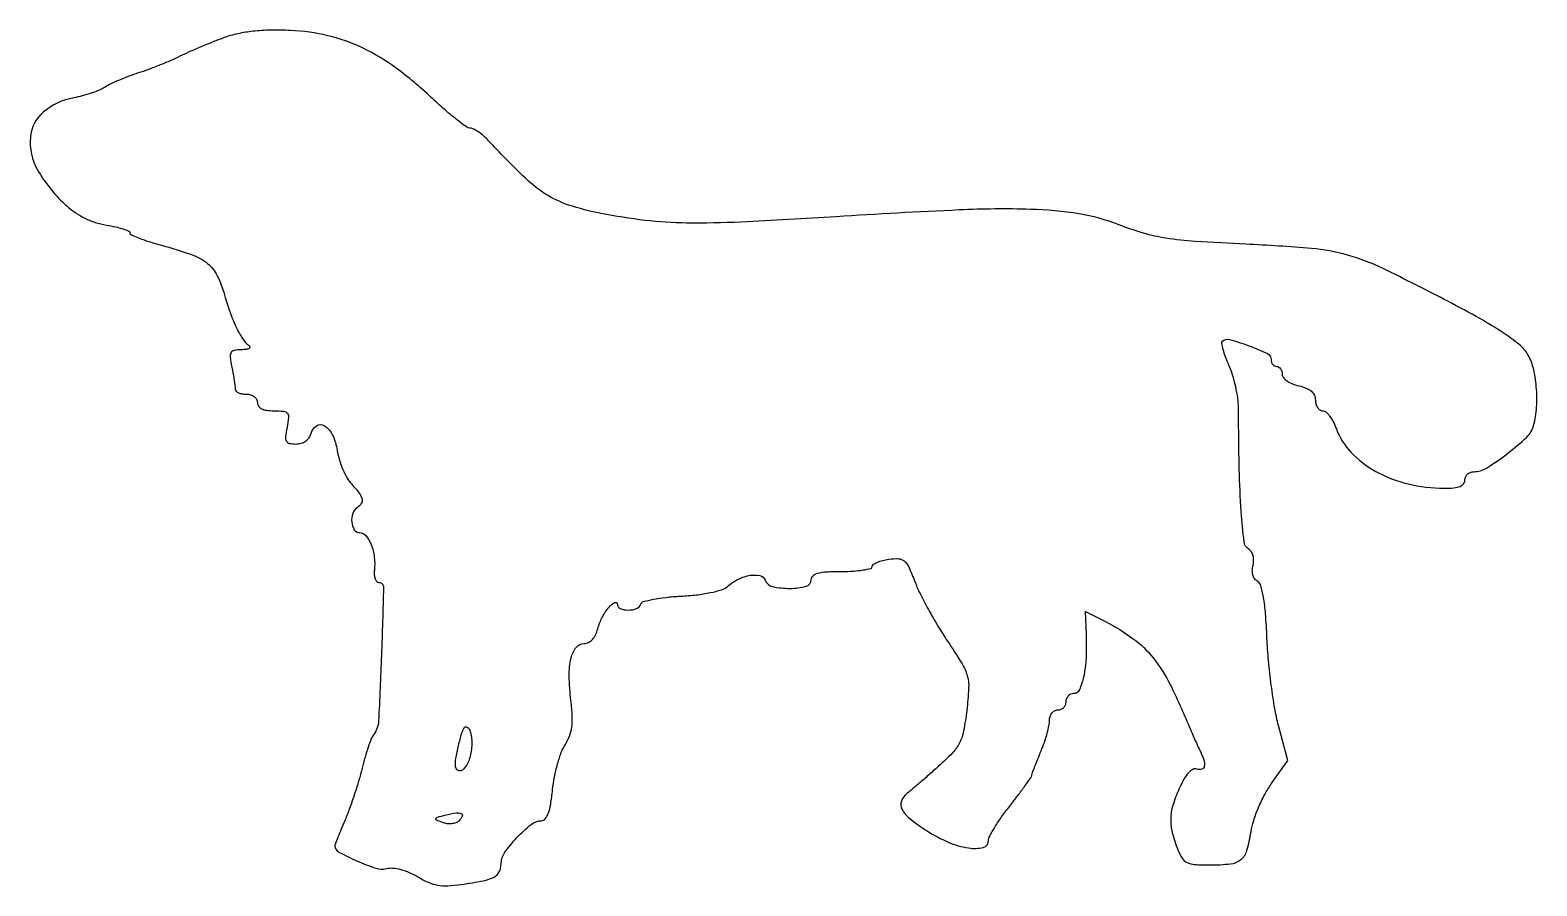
# Model space of a CAD drawing. Extents: x 0 to 272, y 0 to 155.
import ezdxf

# ---------------------------------------------------------------- set-up
doc = ezdxf.new("R2010")
doc.units = 0

msp = doc.modelspace()

# ---------------------------------------------------------------- linework, layer by layer
for points in [[(35, 153.346856, 0.007632), (33.021804, 152.5975, 0.005193), (30.79375, 151.687488, 0.005234), (28.661521, 150.764276, 0.010474), (27, 149.982016, -0.0127), (25.371638, 149.224205, -0.007078), (23.353125, 148.380254, -0.007057), (21.285755, 147.583751, -0.011353), (19.5, 146.970231, 0.012548), (17.821913, 146.389214, 0.010789), (16.0875, 145.696481, 0.010922), (14.540297, 144.999196, 0.030526), (13.5, 144.422352, -0.04205), (12.478037, 143.886048, -0.017167), (11.011355, 143.325779, -0.016842), (9.385748, 142.828471, -0.020644), (7.836529, 142.478918, 0.12921), (2.387772, 139.929513, 0.199846), (0.013579, 135.387718, 0.153424), (1.313374, 129.50035, 0.073221), (6.164681, 123.351028, 0.035634), (7.866272, 121.95967, 0.036462), (9.73564, 120.835812, 0.037084), (11.71644, 120.011683, 0.03988), (13.75, 119.51313, -0.014924), (15.378926, 119.198928, -0.023541), (16.751562, 118.822776, -0.019967), (17.796055, 118.436205, -0.302882), (18, 118.130417, 0.286564), (18.205883, 117.80069, 0.014935), (19.395313, 117.262964, 0.019883), (20.929495, 116.694305, 0.01275), (22.75, 116.151638, -0.014205), (28.722152, 114.352495, -0.076002), (31.742174, 112.80805, -0.114474), (33.553059, 110.736678, -0.051994), (34.918157, 107.382879, 0.013381), (36.077704, 103.755729, 0.027111), (37.217779, 100.985228, 0.03452), (38.353586, 98.97175, 0.08887), (39.5, 97.765313, -0.226693), (39.647806, 97.489082, -0.28672), (39.508594, 97.241942, -0.094474), (38.9741, 97.070164, -0.029039), (38.125, 97.015313, 0.042454), (36.814377, 96.895313, 0.225254), (36.243543, 96.488412, 0.158554), (36.085228, 95.682267, 0.019208), (36.375, 93.875, -0.004902), (36.614291, 92.614403, -0.005698), (36.816406, 91.410937, -0.005102), (36.965306, 90.389771, -0.03366), (37, 89.875, 0.212215), (37.148727, 89.540367, 0.080658), (37.5875, 89.257031, 0.061381), (38.234286, 89.064161, 0.041823), (39, 89, -0.072314), (39.769411, 88.888136, -0.08892), (40.416667, 88.5625, -0.10214), (40.846791, 88.075754, -0.130775), (41, 87.5, 0.151504), (41.200883, 86.852255, 0.126252), (41.745833, 86.37605, 0.082829), (42.666949, 86.089376, 0.034124), (43.975, 86, -0.023765), (45.735121, 85.916294, -0.204302), (46.411747, 85.548319, -0.197261), (46.627858, 84.797103, -0.022001), (46.35, 83, 0.020993), (46.085822, 81.313904, 0.153236), (46.238973, 80.520438, 0.223162), (46.783612, 80.117558, 0.049481), (47.96862, 80, 0.070426), (48.902809, 80.132237, 0.081681), (49.712837, 80.517785, 0.086331), (50.323048, 81.12081, 0.091078), (50.679871, 81.883825, -0.185811), (51.686934, 83.284926, -0.295963), (53.111998, 83.291564, -0.143385), (54.569719, 81.613101, -0.068039), (55.408416, 78.84737, 0.034471), (55.797089, 77.168325, 0.027093), (56.438713, 75.413672, 0.027797), (57.218088, 73.841863, 0.058598), (58.022338, 72.745648, -0.022902), (59.379663, 71.147938, -0.108449), (59.890774, 70.068943, -0.201517), (59.746428, 69.234939, -0.112505), (59, 68.5, 0.17925), (58.20278, 67.478057, 0.101244), (58.034446, 65.895322, 0.115523), (58.499603, 64.518769, 0.259314), (59.432612, 64, -0.223819), (60.582259, 63.458234, -0.078105), (61.537445, 61.843366, -0.064238), (62.106147, 59.615677, -0.059032), (62.114953, 57.25, 0.045528), (62.094953, 56.38853, 0.070287), (62.248609, 55.660938, 0.096949), (62.542087, 55.173292, 0.21203), (62.932366, 55, -0.421879), (63.77472, 54.135368, -0.002509), (63.393005, 41.872508, -0.004062), (62.866031, 29.973944, -0.153604), (61.937738, 27.486702, 0.07423), (61.562449, 26.821793, 0.009968), (61.016551, 25.306216, 0.011332), (60.442338, 23.470291, 0.009317), (59.910774, 21.486702, -0.011573), (59.303961, 19.262481, -0.007281), (58.497431, 16.692053, -0.007308), (57.629729, 14.185173, -0.013279), (56.836774, 12.167095, 0.002596), (56.132862, 10.482292, 0.00393), (55.539552, 9.008417, 0.001551), (55.044958, 7.739797, 0.092422), (55, 7.498654, 0.274534), (55.65998, 6.387246, 0.020438), (58.95294, 4.763151, 0.024617), (62.393495, 3.436202, 0.142141), (64.321443, 3.365829, -0.081796), (65.476598, 3.46155, -0.044378), (66.885012, 3.220872, -0.039639), (68.419385, 2.682962, -0.032501), (69.959711, 1.878307, 0.033262), (71.868101, 0.885069, 0.059655), (73.556404, 0.373506, 0.055667), (75.396135, 0.255929, 0.025369), (77.797013, 0.492269, 0.010606), (81.813957, 1.182058, 0.070702), (83.727923, 1.842863, 0.156946), (84.658842, 2.77297, 0.11918), (85, 4.183912, -0.152486), (85.625828, 6.188284, -0.036225), (87.84558, 8.946207, -0.035631), (90.421616, 11.343368, -0.171197), (92.283174, 12, 0.23013), (92.969059, 12.333339, 0.080099), (93.516264, 13.320462, 0.046193), (93.953656, 15.005336, 0.014708), (94.295839, 17.577456, -0.022093), (94.639994, 19.901394, -0.019846), (95.197211, 22.271731, -0.020308), (95.86826, 24.358106, -0.057123), (96.555989, 25.725794, 0.053896), (97.340367, 27.260993, 0.058337), (97.752604, 28.888174, 0.044792), (97.837189, 30.898145, 0.017383), (97.608221, 33.676332, -0.023738), (97.295807, 38.162501, -0.062512), (97.625928, 41.362447, -0.109299), (98.546623, 43.291054, -0.230894), (100, 44, 0.116812), (100.776903, 44.184014, 0.089179), (101.47845, 44.709652, 0.074784), (102.049166, 45.5428, 0.051395), (102.440963, 46.620799, -0.059501), (103.208812, 48.631638, -0.047764), (104.477335, 50.571687, -0.111978), (105.498472, 51.386069, -0.553139), (106, 51.071429, 0.303348), (106.515929, 50.29929, 0.100193), (107.922887, 50.024359, 0.08935), (109.440651, 50.308344, 0.225156), (110.199916, 51.099748, -0.249055), (110.673434, 51.550586, -0.018905), (112.450475, 51.975834, -0.022387), (114.729842, 52.325718, -0.014638), (117.381525, 52.533698, 0.016255), (120.23165, 52.766519, 0.022717), (122.755436, 53.172356, 0.024192), (124.767711, 53.693126, 0.102919), (125.848275, 54.292921, -0.062964), (127.828656, 55.6077, -0.074186), (129.968492, 56.298399, -0.098796), (131.729806, 56.240553, -0.24859), (132.66816, 55.422377, 0.252015), (134.013689, 54.264357, 0.056612), (137.125381, 53.940237, 0.060211), (140.08827, 54.326372, 0.342784), (141, 55.5, -0.211442), (141.316753, 56.215544, -0.118311), (142.166667, 56.681818, -0.054498), (143.752068, 56.933383, -0.01212), (146.5, 57, 0.015151), (148.608474, 57.063904, 0.024807), (150.384375, 57.26041, 0.022051), (151.729111, 57.53847, 0.343306), (152, 57.886501, -0.245757), (152.193998, 58.257359, -0.047327), (152.876642, 58.641255, -0.04062), (153.841157, 58.978656, -0.027403), (154.984314, 59.211006, -0.047848), (156.737177, 59.298908, -0.168023), (157.77217, 58.887373, -0.10928), (158.583661, 57.801343, -0.014803), (159.682435, 55.161473, 0.024636), (160.630276, 53.004745, 0.009897), (162.126949, 50.151726, 0.009765), (163.863392, 47.136127, 0.012181), (165.597566, 44.408662, -0.010327), (168.206129, 40.339376, -0.069743), (169.158482, 38.149005, -0.080885), (169.404101, 35.913948, -0.016352), (169.06526, 31.921403, -0.017545), (168.496176, 28.21755, -0.070683), (167.759378, 26.057114, -0.073736), (166.465462, 24.233159, -0.020139), (163.915815, 21.779041, -0.001626), (162.133512, 20.20704, -0.001897), (160.429958, 18.725701, -0.001678), (158.980142, 17.483093, -0.01148), (158.25, 16.889905, 0.142061), (157.254422, 15.522289, 0.214008), (157.362675, 14.07463, 0.102555), (158.78907, 12.383528, 0.022693), (161.889696, 10.168415, 0.043123), (165.702351, 8.14086, 0.061482), (169.383971, 7.083159, 0.096878), (172.022926, 7.178741, 0.348525), (173, 8.410202, -0.123226), (173.201989, 9.217347, -0.014711), (174.123782, 10.827848, -0.016826), (175.360641, 12.70373, -0.013082), (176.82564, 14.660202, 0.005124), (178.303114, 16.56924, 0.007261), (179.57536, 18.300024, 0.004428), (180.607294, 19.774925, 0.097566), (180.814214, 20.254774, -0.034999), (180.950701, 20.72485, -0.003296), (181.373268, 21.850429, -0.00421), (181.897857, 23.18645, -0.003301), (182.488575, 24.626898, 0.016337), (183.067132, 26.149595, 0.015509), (183.556019, 27.733277, 0.015669), (183.900637, 29.159598, 0.051479), (184, 30.122124, -0.078383), (184.113152, 30.839482, -0.090522), (184.440625, 31.448374, -0.100781), (184.92793, 31.855438, -0.124395), (185.5, 32, 0.099038), (186.072457, 32.114514, 0.097945), (186.559375, 32.440625, 0.097945), (186.885486, 32.927543, 0.099038), (187, 33.5, -0.091438), (187.105604, 34.072638, -0.09583), (187.407933, 34.559375, -0.099514), (187.858874, 34.885086, -0.107197), (188.388709, 35, 0.294055), (189.446195, 35.680784, 0.0541), (190.209004, 37.992487, 0.040963), (190.648757, 41.389108, 0.021624), (190.664197, 45.642915), (190.5, 49.785831), (194.11647, 47.940713, -0.040315), (199.129946, 44.850632, -0.066377), (202.715096, 41.405361, -0.053228), (205.763512, 36.611259, -0.017595), (209.206729, 29, 0.004877), (209.664338, 27.915855, 0.003598), (210.191253, 26.724298, 0.003636), (210.705679, 25.605045, 0.008124), (211.116671, 24.763569, -0.03588), (211.833814, 23.061944, -0.118289), (211.944476, 21.85779, -0.280456), (211.485251, 21.302176, -0.176715), (210.617406, 21.316574, 0.216804), (209.902167, 21.273182, 0.087499), (209.112963, 20.657958, 0.05507), (208.265527, 19.481072, 0.022605), (207.375327, 17.723526, 0.032197), (206.256857, 14.745381, 0.069133), (205.874492, 12.327522, 0.067837), (206.162735, 9.868156, 0.030026), (207.169035, 6.75, 0.050451), (207.941109, 5.241372, 0.138318), (208.830976, 4.457636, 0.095815), (210.20548, 4.097679, 0.017099), (212.87132, 4.015313, 0.025411), (216.690016, 4.222183, 0.14291), (218.561345, 4.988845, 0.155934), (219.640376, 6.604976, 0.031979), (220.383116, 10, -0.039752), (220.859553, 12.026535, -0.022206), (221.740247, 14.403906, -0.022023), (222.851828, 16.745466, -0.03291), (224.041408, 18.672492), (227.012948, 22.844985), (225.340897, 29.172492, -0.022291), (224.669743, 32.264107, -0.009628), (224.040089, 36.43192, -0.009505), (223.539065, 40.899609, -0.012431), (223.260601, 45, 0.008339), (223.001593, 49.338915, 0.02301), (222.628062, 52.377567, 0.028456), (222.15363, 54.448323, 0.196881), (221.519181, 55.247643, -0.117002), (221.031507, 55.69656, -0.081674), (220.71803, 56.378597, -0.071796), (220.613717, 57.212172, -0.0593), (220.736402, 58.100001, 0.060415), (220.856173, 58.981176, 0.067274), (220.753572, 59.83255, 0.075181), (220.449558, 60.542965, 0.116215), (219.979365, 61.012753, -0.229446), (219.13882, 62.335335, -0.010555), (218.624041, 67.798744, -0.012794), (218.26243, 75.446066, -0.00446), (218.121961, 86.468387, 0.033924), (217.99319, 88.262651, 0.01982), (217.608974, 90.384904, 0.01976), (217.053353, 92.488327, 0.031477), (216.396924, 94.228582, -0.015863), (215.780479, 95.720141, -0.023643), (215.345956, 97.063172, -0.020515), (215.096532, 98.154916, -0.247098), (215.220251, 98.553585, -0.271387), (216.492353, 98.885718, -0.021157), (219.964512, 97.746908, -0.020878), (223.326185, 96.321709, -0.289738), (224, 95.256521, 0.078082), (224.075419, 94.776516, 0.090372), (224.29375, 94.369103, 0.100781), (224.618623, 94.096737, 0.124849), (225, 94, -0.14073), (225.381339, 93.890499, -0.099873), (225.70625, 93.582715, -0.084995), (225.925088, 93.122411, -0.06866), (226, 92.579455, 0.177007), (226.216384, 91.987375, 0.066074), (226.88125, 91.382641, 0.054928), (227.851938, 90.856917, 0.042631), (229, 90.5, -0.038986), (230.349007, 90.091356, -0.084727), (231.273714, 89.535654, -0.11088), (231.809801, 88.81529, -0.105113), (232, 87.920545, 0.065848), (232.097111, 87.186357, 0.08312), (232.381614, 86.56416, 0.09919), (232.803698, 86.147999, 0.146178), (233.299112, 86, -0.182819), (233.879435, 85.780475, -0.048855), (234.564142, 85.045312, -0.042811), (235.233, 83.994127, -0.033009), (235.781314, 82.75, 0.105083), (238.443375, 78.489891, 0.07497), (242.923744, 75.061031, 0.067239), (248.726755, 72.814985, 0.057226), (255.25, 72.023857, 0.022383), (257.001962, 72.091159, 0.073094), (258.128976, 72.353951, 0.131374), (258.762788, 72.822179, 0.169929), (259, 73.5, -0.104917), (259.121433, 74.072337, -0.099144), (259.466041, 74.559375, -0.096457), (259.980908, 74.885807, -0.093455), (260.586522, 75, 0.140297), (262.918661, 75.667525, 0.025116), (266.672648, 78.278822, 0.025204), (270.146514, 81.254997, 0.138341), (271.397327, 83.355591, 0.050255), (271.935637, 86.655407, 0.037464), (271.885403, 90.345866, 0.038433), (271.30904, 93.800127, 0.077159), (270.244735, 96.344543, 0.088136), (268.793171, 97.979655, 0.021735), (265.871778, 100.089673, 0.01754), (261.703415, 102.627997, 0.007624), (256, 105.71903, 0.007318), (244.210521, 111.659828, 0.044002), (237.802918, 114.102342, 0.047885), (231.28697, 115.291698, 0.00961), (219.5, 116.066331, -0.004652), (210.311286, 116.578761, -0.021588), (205.027825, 117.152584, -0.032941), (200.944873, 118.053663, -0.023282), (196.5, 119.574279, 0.054433), (189.346278, 121.534282, 0.032533), (180.555387, 122.359698, 0.018759), (167.673703, 122.244587, 0.004088), (145.5, 121.03213, -0.003273), (128.275145, 120.062101, -0.015904), (118.494692, 119.886963, -0.025321), (111.020506, 120.369956, -0.019906), (103, 121.622933, -0.029887), (97.187799, 123.135115, -0.065201), (93.038119, 125.111583, -0.049981), (88.903854, 128.418043, -0.01183), (82.731219, 134.75, 0.025773), (81.843536, 135.611212, 0.029177), (80.906466, 136.339063, 0.03032), (80.048686, 136.854912, 0.120785), (79.456842, 137, -0.158641), (78.742957, 137.232351, -0.009244), (76.892353, 138.632793, -0.013272), (74.728563, 140.428987, -0.009327), (72.387178, 142.558444, 0.030381), (66.043082, 147.858128, 0.047718), (59.954277, 151.50655, 0.052391), (53.731339, 153.706312, 0.048008), (47, 154.649102, 0.015115), (43.380883, 154.696098, 0.022718), (40.230446, 154.498402, 0.025825), (37.461551, 154.052309, 0.03388)], [(79.491611, 23.961804, -0.038932), (79.148328, 22.828131, -0.051601), (78.655647, 21.87003, -0.062114), (78.097414, 21.210145, -0.188327), (77.559276, 21, -0.229387), (77.006161, 21.267848, -0.15528), (76.754548, 21.934793, -0.058727), (76.837686, 23.218621, -0.010743), (77.319331, 25.552978, -0.010393), (77.881559, 27.794597, -0.078044), (78.328769, 28.789867, -0.355429), (78.772993, 28.932025, -0.173537), (79.251666, 28.514781, -0.081234), (79.548512, 27.696728, -0.033345), (79.689467, 26.520985, -0.031889), (79.674936, 25.212576, -0.03535)], [(77.350551, 11.950551, -0.111465), (76.820608, 11.615799, -0.061682), (76.069736, 11.449337, -0.056851), (75.22601, 11.465054, -0.058736), (74.417217, 11.671178, -0.013731), (73.306784, 12.133271, -0.408494), (73.205672, 12.391368, -0.227074), (73.481555, 12.634307, -0.006844), (75, 13.041051, -0.021275), (76.888638, 13.43471, -0.150453), (77.806382, 13.309387, -0.424337), (77.977561, 12.815755, -0.07931)]]:
    msp.add_lwpolyline(points, format="xyb", close=True)

doc.saveas('drawing.dxf')
